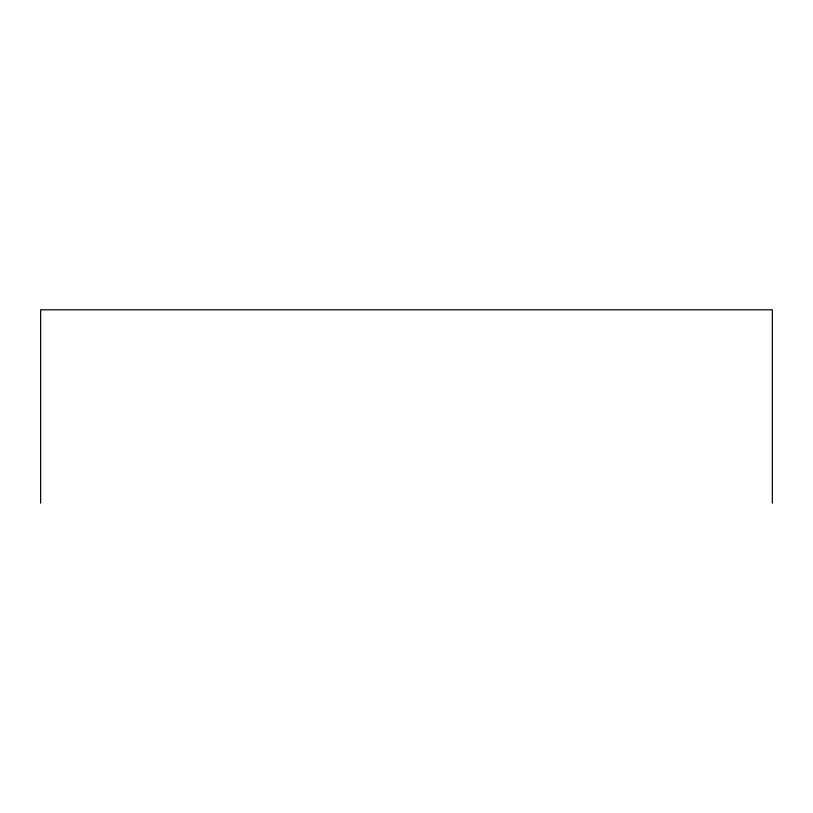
<?xml version="1.0" encoding="UTF-8"?>
<svg xmlns="http://www.w3.org/2000/svg" width="813" height="813" viewBox="0 0 813 813"><rect width="100%" height="100%" fill="white"/><g stroke="black" fill="none" stroke-linecap="round" stroke-linejoin="round"><path stroke-width="1.22" d="M772.35 503.196L772.35 309.804L40.65 309.804L40.65 503.196"/></g></svg>
